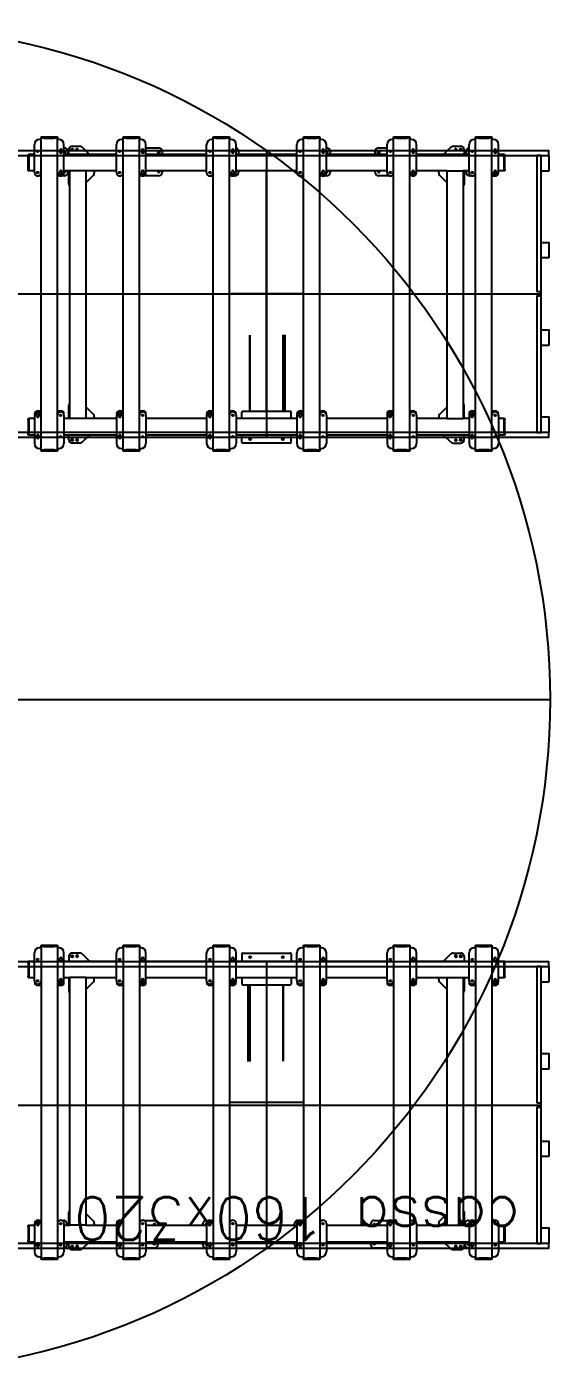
# Model space of a CAD drawing. Header units: inches. Extents: x -233729 to 737493, y -275239 to 196021.
# Drawn here: x 478913 to 482104, y 11955 to 20156 of the extents above; entities that cross this region are included whole.
import ezdxf

# ---------------------------------------------------------------- set-up
doc = ezdxf.new("R2010")
doc.units = ezdxf.units.IN
doc.header["$MEASUREMENT"] = 0
doc.layers.add('_0', color=7, linetype='Continuous', lineweight=0)
for name, color, linetype in [('Default', 7, 'Continuous'), ('DV2_0', 7, 'Continuous'), ('P_AX', 7, 'Continuous'), ('pinza', 6, 'Continuous'), ('Sezioni', 7, 'Continuous'), ('supporti', 7, 'Continuous')]:
    doc.layers.add(name, color=color, linetype=linetype)
doc.styles.add('ROMANS', font='romans')

# ---------------------------------------------------------------- blocks, each defined once
blk = doc.blocks.new('SE2')
at = {"layer": 'DV2_0', "color": 2, "linetype": 'Continuous'}
for p, q in [((520.4, 3606.4), (520.4, 3778.9)), ((560.4, 3808.9), (550.4, 3808.9)), ((560.4, 3816.9), (560.4, 3824.9)), ((560.4, 3824.9), (580.4, 3824.9)), ((560.4, 3816.9), (560.4, 1916.9)), ((580.4, 3816.9), (560.4, 3816.9)), ((580.4, 3824.9), (640.4, 3824.9)), ((580.4, 3824.9), (580.4, 3816.9)), ((580.4, 3816.9), (640.4, 3816.9)), ((640.4, 3816.9), (640.4, 3824.9)), ((640.4, 3824.9), (660.4, 3824.9)), ((660.4, 3816.9), (640.4, 3816.9)), ((660.4, 3824.9), (660.4, 3816.9)), ((660.4, 3816.9), (660.4, 1916.9)), ((670.4, 3808.9), (660.4, 3808.9)), ((700.4, 3606.4), (700.4, 3778.9)), ((797.2, 3776.9), (750.4, 3776.9)), ((1020.4, 3606.4), (1020.4, 3778.9)), ((1060.4, 3808.9), (1050.4, 3808.9)), ((1060.4, 3816.9), (1060.4, 3824.9)), ((1060.4, 3824.9), (1080.4, 3824.9)), ((1060.4, 3816.9), (1060.4, 1916.9)), ((1080.4, 3816.9), (1060.4, 3816.9)), ((1080.4, 3824.9), (1140.4, 3824.9)), ((1080.4, 3824.9), (1080.4, 3816.9)), ((1080.4, 3816.9), (1140.4, 3816.9)), ((1140.4, 3816.9), (1140.4, 3824.9)), ((1140.4, 3824.9), (1160.4, 3824.9)), ((1160.4, 3816.9), (1140.4, 3816.9)), ((1160.4, 3824.9), (1160.4, 3816.9)), ((1160.4, 3816.9), (1160.4, 1916.9)), ((1170.4, 3808.9), (1160.4, 3808.9)), ((1200.4, 3606.4), (1200.4, 3778.9)), ((1570.4, 3606.4), (1570.4, 3778.9)), ((1610.4, 3808.9), (1600.4, 3808.9)), ((1610.4, 3816.9), (1610.4, 3824.9)), ((1610.4, 3824.9), (1630.4, 3824.9)), ((1610.4, 3816.9), (1610.4, 1916.9)), ((1630.4, 3816.9), (1610.4, 3816.9)), ((1630.4, 3824.9), (1690.4, 3824.9)), ((1630.4, 3824.9), (1630.4, 3816.9)), ((1630.4, 3816.9), (1690.4, 3816.9)), ((1690.4, 3816.9), (1690.4, 3824.9)), ((1690.4, 3824.9), (1710.4, 3824.9)), ((1710.4, 3816.9), (1690.4, 3816.9)), ((1710.4, 3824.9), (1710.4, 3816.9)), ((1710.4, 3816.9), (1710.4, 1916.9)), ((1720.4, 3808.9), (1710.4, 3808.9)), ((1750.4, 3606.4), (1750.4, 3778.9)), ((1790.4, 3776.9), (2080.4, 3776.9)), ((2120.4, 3606.4), (2120.4, 3778.9)), ((2160.4, 3808.9), (2150.4, 3808.9)), ((2160.4, 3816.9), (2160.4, 3824.9)), ((2160.4, 3824.9), (2180.4, 3824.9)), ((2160.4, 3816.9), (2160.4, 1916.9)), ((2180.4, 3816.9), (2160.4, 3816.9)), ((2180.4, 3824.9), (2240.4, 3824.9)), ((2180.4, 3824.9), (2180.4, 3816.9)), ((2180.4, 3816.9), (2240.4, 3816.9)), ((2240.4, 3816.9), (2240.4, 3824.9)), ((2240.4, 3824.9), (2260.4, 3824.9)), ((2260.4, 3816.9), (2240.4, 3816.9)), ((2260.4, 3824.9), (2260.4, 3816.9)), ((2260.4, 3816.9), (2260.4, 1916.9)), ((2270.4, 3808.9), (2260.4, 3808.9)), ((2300.4, 3606.4), (2300.4, 3778.9)), ((2670.4, 3606.4), (2670.4, 3778.9)), ((2710.4, 3808.9), (2700.4, 3808.9)), ((2710.4, 3816.9), (2710.4, 3824.9)), ((2710.4, 3824.9), (2730.4, 3824.9)), ((2710.4, 3816.9), (2710.4, 1916.9)), ((2730.4, 3816.9), (2710.4, 3816.9)), ((2730.4, 3824.9), (2790.4, 3824.9)), ((2730.4, 3824.9), (2730.4, 3816.9)), ((2730.4, 3816.9), (2790.4, 3816.9)), ((2790.4, 3816.9), (2790.4, 3824.9)), ((2790.4, 3824.9), (2810.4, 3824.9)), ((2810.4, 3816.9), (2790.4, 3816.9)), ((2810.4, 3824.9), (2810.4, 3816.9)), ((2810.4, 3816.9), (2810.4, 1916.9)), ((2820.4, 3808.9), (2810.4, 3808.9)), ((2850.4, 3606.4), (2850.4, 3778.9)), ((3073.7, 3776.9), (3120.4, 3776.9)), ((3170.4, 3606.4), (3170.4, 3778.9)), ((3210.4, 3808.9), (3200.4, 3808.9)), ((3210.4, 3816.9), (3210.4, 3824.9)), ((3210.4, 3824.9), (3230.4, 3824.9)), ((3210.4, 3816.9), (3210.4, 1916.9)), ((3230.4, 3816.9), (3210.4, 3816.9)), ((3230.4, 3824.9), (3290.4, 3824.9)), ((3230.4, 3824.9), (3230.4, 3816.9)), ((3230.4, 3816.9), (3290.4, 3816.9)), ((3290.4, 3816.9), (3290.4, 3824.9)), ((3290.4, 3824.9), (3310.4, 3824.9)), ((3310.4, 3816.9), (3290.4, 3816.9)), ((3310.4, 3824.9), (3310.4, 3816.9)), ((3310.4, 3816.9), (3310.4, 1916.9)), ((3320.4, 3808.9), (3310.4, 3808.9)), ((3350.4, 3606.4), (3350.4, 3778.9)), ((481.4, 3718.9), (481.4, 3726.9)), ((481.4, 3726.9), (485.4, 3726.9)), ((481.4, 3718.9), (481.4, 3634.9)), ((485.4, 3718.9), (485.4, 3726.9)), ((485.4, 3726.9), (520.4, 3726.9)), ((485.4, 3726.9), (485.4, 3718.9)), ((485.4, 3634.9), (485.4, 3718.9)), ((485.4, 3718.9), (485.4, 3634.9)), ((674.4, 3730.9), (674.4, 3742.9)), ((676, 3726.9), (684.9, 3726.9)), ((686.4, 3742.9), (686.4, 3730.9)), ((700.4, 3726.9), (1020.4, 3726.9)), ((730.4, 3756.9), (730.4, 3726.9)), ((811.3, 3771.1), (855.4, 3726.9)), ((1174.4, 3730.9), (1174.4, 3742.9)), ((1176, 3726.9), (1184.9, 3726.9)), ((1186.4, 3742.9), (1186.4, 3730.9)), ((1200.4, 3726.9), (1570.4, 3726.9)), ((1724.4, 3730.9), (1724.4, 3742.9)), ((1726, 3726.9), (1734.9, 3726.9)), ((1736.4, 3742.9), (1736.4, 3730.9)), ((1750.4, 3726.9), (2120.4, 3726.9)), ((1785.4, 3771.9), (1785.4, 3726.9)), ((2085.4, 3771.9), (2085.4, 3726.9)), ((2274.4, 3730.9), (2274.4, 3742.9)), ((2276, 3726.9), (2284.9, 3726.9)), ((2286.4, 3742.9), (2286.4, 3730.9)), ((2300.4, 3726.9), (2670.4, 3726.9)), ((2824.4, 3730.9), (2824.4, 3742.9)), ((2826, 3726.9), (2834.9, 3726.9)), ((2836.4, 3742.9), (2836.4, 3730.9)), ((2850.4, 3726.9), (3170.4, 3726.9)), ((3059.6, 3771.1), (3015.4, 3726.9)), ((3140.4, 3756.9), (3140.4, 3726.9)), ((3324.4, 3730.9), (3324.4, 3742.9)), ((3326, 3726.9), (3334.9, 3726.9)), ((3336.4, 3742.9), (3336.4, 3730.9)), ((3350.4, 3726.9), (3385.4, 3726.9)), ((3385.4, 3718.9), (3385.4, 3726.9)), ((3385.4, 3726.9), (3389.4, 3726.9)), ((3385.4, 3718.9), (3385.4, 3726.9)), ((3385.4, 3634.9), (3385.4, 3718.9)), ((3385.4, 3634.9), (3385.4, 3718.9)), ((3389.4, 3726.9), (3389.4, 3718.9)), ((3389.4, 3634.9), (3389.4, 3718.9)), ((481.4, 3626.9), (481.4, 3634.9)), ((485.4, 3626.9), (481.4, 3626.9)), ((485.4, 3626.9), (485.4, 3634.9)), ((485.4, 3634.9), (485.4, 3626.9)), ((485.4, 3626.9), (520.4, 3626.9)), ((674.4, 3600.9), (674.4, 3612.9)), ((686.4, 3612.9), (686.4, 3600.9)), ((700.4, 3626.9), (735.4, 3626.9)), ((730.4, 3626.9), (730.4, 3546.9)), ((743.4, 3626.9), (735.4, 3626.9)), ((735.4, 2116.9), (735.4, 3626.9)), ((827.4, 3626.9), (743.4, 3626.9)), ((835.4, 3626.9), (827.4, 3626.9)), ((835.4, 3626.9), (1020.4, 3626.9)), ((835.4, 2116.9), (835.4, 3626.9)), ((885.4, 3615.2), (885.4, 3626.9)), ((1174.4, 3600.9), (1174.4, 3612.9)), ((1186.4, 3612.9), (1186.4, 3600.9)), ((1200.4, 3626.9), (1570.4, 3626.9)), ((1724.4, 3600.9), (1724.4, 3612.9)), ((1736.4, 3612.9), (1736.4, 3600.9)), ((1750.4, 3626.9), (2120.4, 3626.9)), ((1785.4, 3626.9), (1785.4, 3587.9)), ((2085.4, 3626.9), (2085.4, 3587.9)), ((2274.4, 3600.9), (2274.4, 3612.9)), ((2286.4, 3612.9), (2286.4, 3600.9)), ((2300.4, 3626.9), (2670.4, 3626.9)), ((2824.4, 3600.9), (2824.4, 3612.9)), ((2836.4, 3612.9), (2836.4, 3600.9)), ((2850.4, 3626.9), (3035.4, 3626.9)), ((2985.4, 3615.2), (2985.4, 3626.9)), ((3035.4, 3626.9), (3043.4, 3626.9)), ((3035.4, 3626.9), (3035.4, 2116.9)), ((3043.4, 3626.9), (3127.4, 3626.9)), ((3127.4, 3626.9), (3135.4, 3626.9)), ((3135.4, 3626.9), (3170.4, 3626.9)), ((3135.4, 3626.9), (3135.4, 2116.9)), ((3140.4, 3626.9), (3140.4, 3546.9)), ((3324.4, 3600.9), (3324.4, 3612.9)), ((3336.4, 3612.9), (3336.4, 3600.9)), ((3350.4, 3626.9), (3385.4, 3626.9)), ((3385.4, 3626.9), (3385.4, 3634.9)), ((3385.4, 3626.9), (3385.4, 3634.9)), ((3389.4, 3626.9), (3385.4, 3626.9)), ((3389.4, 3634.9), (3389.4, 3626.9)), ((560.4, 3579.4), (540.4, 3579.4)), ((680.4, 3579.4), (660.4, 3579.4)), ((879.6, 3601.1), (835.4, 3556.9)), ((1060.4, 3579.4), (1040.4, 3579.4)), ((1180.4, 3579.4), (1160.4, 3579.4)), ((1610.4, 3579.4), (1590.4, 3579.4)), ((1730.4, 3579.4), (1710.4, 3579.4)), ((1790.4, 3582.9), (2080.4, 3582.9)), ((1822.4, 3582.9), (1822.4, 3117.9)), ((1823.4, 3117.9), (1823.4, 3582.9)), ((1834.4, 3582.9), (1834.4, 3117.9)), ((1835.4, 3117.9), (1835.4, 3582.9)), ((2036.4, 3582.9), (2036.4, 3117.9)), ((2037.4, 3117.9), (2037.4, 3582.9)), ((2160.4, 3579.4), (2140.4, 3579.4)), ((2280.4, 3579.4), (2260.4, 3579.4)), ((2710.4, 3579.4), (2690.4, 3579.4)), ((2830.4, 3579.4), (2810.4, 3579.4)), ((2991.3, 3601.1), (3035.4, 3556.9)), ((3210.4, 3579.4), (3190.4, 3579.4)), ((3330.4, 3579.4), (3310.4, 3579.4)), ((1822.4, 3117.9), (1823.4, 3117.9)), ((1834.4, 3117.9), (1835.4, 3117.9)), ((2036.4, 3117.9), (2037.4, 3117.9)), ((534.4, 2120.9), (534.4, 2132.9)), ((546.4, 2132.9), (546.4, 2120.9)), ((556.9, 2146.9), (560.4, 2146.9)), ((660.4, 2146.9), (676, 2146.9)), ((684.9, 2146.9), (696.9, 2146.9)), ((730.4, 2116.9), (730.4, 2196.9)), ((879.6, 2142.8), (835.4, 2186.9)), ((1034.4, 2120.9), (1034.4, 2132.9)), ((1046.4, 2132.9), (1046.4, 2120.9)), ((1160.4, 2146.9), (1176, 2146.9)), ((1184.9, 2146.9), (1251.8, 2146.9)), ((1567.9, 2146.9), (1586, 2146.9)), ((1584.4, 2120.9), (1584.4, 2132.9)), ((1594.9, 2146.9), (1610.4, 2146.9)), ((1596.4, 2132.9), (1596.4, 2120.9)), ((2126.8, 2146.9), (2136, 2146.9)), ((2134.4, 2120.9), (2134.4, 2132.9)), ((2144.9, 2146.9), (2160.4, 2146.9)), ((2146.4, 2132.9), (2146.4, 2120.9)), ((2260.4, 2146.9), (2266.8, 2146.9)), ((2592, 2146.9), (2686, 2146.9)), ((2684.4, 2120.9), (2684.4, 2132.9)), ((2694.9, 2146.9), (2710.4, 2146.9)), ((2696.4, 2132.9), (2696.4, 2120.9)), ((3035.4, 2186.9), (2991.3, 2142.8)), ((3140.4, 2196.9), (3140.4, 2116.9)), ((3166.3, 2146.9), (3186, 2146.9)), ((3184.4, 2120.9), (3184.4, 2132.9)), ((3194.9, 2146.9), (3210.4, 2146.9)), ((3196.4, 2132.9), (3196.4, 2120.9)), ((481.4, 2108.9), (481.4, 2116.9)), ((481.4, 2116.9), (485.4, 2116.9)), ((481.4, 2108.9), (481.4, 2024.9)), ((485.4, 2108.9), (485.4, 2116.9)), ((485.4, 2116.9), (520.4, 2116.9)), ((485.4, 2116.9), (485.4, 2108.9)), ((485.4, 2024.9), (485.4, 2108.9)), ((485.4, 2108.9), (485.4, 2024.9)), ((520.4, 2127.4), (520.4, 1954.9)), ((536, 2116.9), (544.9, 2116.9)), ((536.9, 2116.9), (536.9, 2126.9)), ((700.4, 2127.4), (700.4, 1954.9)), ((700.4, 2116.9), (735.4, 2116.9)), ((716.9, 2126.9), (716.9, 2116.9)), ((743.4, 2116.9), (735.4, 2116.9)), ((827.4, 2116.9), (743.4, 2116.9)), ((835.4, 2116.9), (827.4, 2116.9)), ((835.4, 2116.9), (1020.4, 2116.9)), ((885.4, 2128.6), (885.4, 2116.9)), ((1020.4, 2127.4), (1020.4, 1954.9)), ((1036, 2116.9), (1044.9, 2116.9)), ((1200.4, 2127.4), (1200.4, 1954.9)), ((1200.4, 2116.9), (1570.4, 2116.9)), ((1271.8, 2126.9), (1271.8, 2116.9)), ((1547.9, 2116.9), (1547.9, 2126.9)), ((1570.4, 2127.4), (1570.4, 1954.9)), ((1586, 2116.9), (1594.9, 2116.9)), ((1727.9, 2126.9), (1727.9, 2122.6)), ((1750.4, 2127.4), (1750.4, 1954.9)), ((1750.4, 2116.9), (2120.4, 2116.9)), ((2106.8, 2116.9), (2106.8, 2126.9)), ((2120.4, 2127.4), (2120.4, 1954.9)), ((2136, 2116.9), (2144.9, 2116.9)), ((2300.4, 2127.4), (2300.4, 1954.9)), ((2300.4, 2116.9), (2670.4, 2116.9)), ((2572, 2116.9), (2572, 2126.9)), ((2670.4, 2127.4), (2670.4, 1954.9)), ((2686, 2116.9), (2694.9, 2116.9)), ((2850.4, 2127.4), (2850.4, 1954.9)), ((2850.4, 2116.9), (3035.4, 2116.9)), ((2985.4, 2116.9), (2985.4, 2128.6)), ((3035.4, 2116.9), (3043.4, 2116.9)), ((3043.4, 2116.9), (3127.4, 2116.9)), ((3127.4, 2116.9), (3135.4, 2116.9)), ((3135.4, 2116.9), (3170.4, 2116.9)), ((3146.3, 2116.9), (3146.3, 2126.9)), ((3170.4, 2127.4), (3170.4, 1954.9)), ((3186, 2116.9), (3194.9, 2116.9)), ((3326.3, 2126.9), (3326.3, 2124.1)), ((3350.4, 2127.4), (3350.4, 1954.9)), ((3350.4, 2116.9), (3385.4, 2116.9)), ((3385.4, 2108.9), (3385.4, 2116.9)), ((3385.4, 2108.9), (3385.4, 2116.9)), ((3385.4, 2116.9), (3389.4, 2116.9)), ((3385.4, 2024.9), (3385.4, 2108.9)), ((3385.4, 2108.9), (3385.4, 2024.9)), ((3389.4, 2116.9), (3389.4, 2108.9)), ((3389.4, 2108.9), (3389.4, 2024.9)), ((481.4, 2016.9), (481.4, 2024.9)), ((485.4, 2016.9), (481.4, 2016.9)), ((485.4, 2016.9), (485.4, 2024.9)), ((485.4, 2024.9), (485.4, 2016.9)), ((485.4, 2016.9), (520.4, 2016.9)), ((534.4, 1990.9), (534.4, 2002.9)), ((536.9, 1996.9), (536.9, 2007.7)), ((546.4, 2002.9), (546.4, 1990.9)), ((700.4, 2016.9), (1020.4, 2016.9)), ((716.9, 2016.9), (716.9, 1996.9)), ((730.4, 1986.9), (730.4, 2016.9)), ((811.3, 1972.8), (855.4, 2016.9)), ((1034.4, 1990.9), (1034.4, 2002.9)), ((1046.4, 2002.9), (1046.4, 1990.9)), ((1200.4, 2016.9), (1570.4, 2016.9)), ((1251.8, 1976.9), (1200.4, 1976.9)), ((1271.8, 2016.9), (1271.8, 1996.9)), ((1547.9, 1996.9), (1547.9, 2016.9)), ((1570.4, 1976.9), (1567.9, 1976.9)), ((1584.4, 1990.9), (1584.4, 2002.9)), ((1596.4, 2002.9), (1596.4, 1990.9)), ((1727.9, 2001.2), (1727.9, 1996.9)), ((1750.4, 2016.9), (2120.4, 2016.9)), ((2106.8, 1996.9), (2106.8, 2016.9)), ((2134.4, 1990.9), (2134.4, 2002.9)), ((2146.4, 2002.9), (2146.4, 1990.9)), ((2300.4, 2016.9), (2670.4, 2016.9)), ((2572, 1996.9), (2572, 2016.9)), ((2670.4, 1976.9), (2592, 1976.9)), ((2684.4, 1990.9), (2684.4, 2002.9)), ((2696.4, 2002.9), (2696.4, 1990.9)), ((2850.4, 2016.9), (3170.4, 2016.9)), ((3015.4, 2016.9), (3059.6, 1972.8)), ((3140.4, 2016.9), (3140.4, 1986.9)), ((3146.3, 1996.9), (3146.3, 2016.9)), ((3170.4, 1976.9), (3166.3, 1976.9)), ((3184.4, 1990.9), (3184.4, 2002.9)), ((3196.4, 2002.9), (3196.4, 1990.9)), ((3326.3, 1999.7), (3326.3, 1996.9)), ((3350.4, 2016.9), (3385.4, 2016.9)), ((3385.4, 2016.9), (3385.4, 2024.9)), ((3385.4, 2016.9), (3385.4, 2024.9)), ((3389.4, 2016.9), (3385.4, 2016.9)), ((3389.4, 2024.9), (3389.4, 2016.9)), ((550.4, 1924.9), (560.4, 1924.9)), ((560.4, 1916.9), (580.4, 1916.9)), ((560.4, 1908.9), (560.4, 1916.9)), ((580.4, 1908.9), (560.4, 1908.9)), ((640.4, 1916.9), (580.4, 1916.9)), ((580.4, 1916.9), (580.4, 1908.9)), ((640.4, 1908.9), (580.4, 1908.9)), ((640.4, 1908.9), (640.4, 1916.9)), ((640.4, 1916.9), (660.4, 1916.9)), ((660.4, 1908.9), (640.4, 1908.9)), ((660.4, 1924.9), (670.4, 1924.9)), ((660.4, 1916.9), (660.4, 1908.9)), ((797.2, 1966.9), (750.4, 1966.9)), ((1050.4, 1924.9), (1060.4, 1924.9)), ((1060.4, 1916.9), (1080.4, 1916.9)), ((1060.4, 1908.9), (1060.4, 1916.9)), ((1080.4, 1908.9), (1060.4, 1908.9)), ((1140.4, 1916.9), (1080.4, 1916.9)), ((1080.4, 1916.9), (1080.4, 1908.9)), ((1140.4, 1908.9), (1080.4, 1908.9)), ((1140.4, 1908.9), (1140.4, 1916.9)), ((1140.4, 1916.9), (1160.4, 1916.9)), ((1160.4, 1908.9), (1140.4, 1908.9)), ((1160.4, 1924.9), (1170.4, 1924.9)), ((1160.4, 1916.9), (1160.4, 1908.9)), ((1600.4, 1924.9), (1610.4, 1924.9)), ((1610.4, 1916.9), (1630.4, 1916.9)), ((1610.4, 1908.9), (1610.4, 1916.9)), ((1630.4, 1908.9), (1610.4, 1908.9)), ((1690.4, 1916.9), (1630.4, 1916.9)), ((1630.4, 1916.9), (1630.4, 1908.9)), ((1690.4, 1908.9), (1630.4, 1908.9)), ((1690.4, 1908.9), (1690.4, 1916.9)), ((1690.4, 1916.9), (1710.4, 1916.9)), ((1710.4, 1908.9), (1690.4, 1908.9)), ((1710.4, 1924.9), (1720.4, 1924.9)), ((1710.4, 1916.9), (1710.4, 1908.9)), ((2150.4, 1924.9), (2160.4, 1924.9)), ((2160.4, 1916.9), (2180.4, 1916.9)), ((2160.4, 1908.9), (2160.4, 1916.9)), ((2180.4, 1908.9), (2160.4, 1908.9)), ((2240.4, 1916.9), (2180.4, 1916.9)), ((2180.4, 1916.9), (2180.4, 1908.9)), ((2240.4, 1908.9), (2180.4, 1908.9)), ((2240.4, 1908.9), (2240.4, 1916.9)), ((2240.4, 1916.9), (2260.4, 1916.9)), ((2260.4, 1908.9), (2240.4, 1908.9)), ((2260.4, 1924.9), (2270.4, 1924.9)), ((2260.4, 1916.9), (2260.4, 1908.9)), ((2700.4, 1924.9), (2710.4, 1924.9)), ((2710.4, 1916.9), (2730.4, 1916.9)), ((2710.4, 1908.9), (2710.4, 1916.9)), ((2730.4, 1908.9), (2710.4, 1908.9)), ((2790.4, 1916.9), (2730.4, 1916.9)), ((2730.4, 1916.9), (2730.4, 1908.9)), ((2790.4, 1908.9), (2730.4, 1908.9)), ((2790.4, 1908.9), (2790.4, 1916.9)), ((2790.4, 1916.9), (2810.4, 1916.9)), ((2810.4, 1908.9), (2790.4, 1908.9)), ((2810.4, 1924.9), (2820.4, 1924.9)), ((2810.4, 1916.9), (2810.4, 1908.9)), ((3120.4, 1966.9), (3073.7, 1966.9)), ((3200.4, 1924.9), (3210.4, 1924.9)), ((3210.4, 1916.9), (3230.4, 1916.9)), ((3210.4, 1908.9), (3210.4, 1916.9)), ((3230.4, 1908.9), (3210.4, 1908.9)), ((3290.4, 1916.9), (3230.4, 1916.9)), ((3230.4, 1916.9), (3230.4, 1908.9)), ((3290.4, 1908.9), (3230.4, 1908.9)), ((3290.4, 1908.9), (3290.4, 1916.9)), ((3290.4, 1916.9), (3310.4, 1916.9)), ((3310.4, 1908.9), (3290.4, 1908.9)), ((3310.4, 1924.9), (3320.4, 1924.9)), ((3310.4, 1916.9), (3310.4, 1908.9))]:
    blk.add_line(p, q, dxfattribs=at)
for centre, radius in [((540.4, 3736.9), 5), ((750.4, 3756.9), 6.5), ((780.4, 3756.9), 5.05), ((1040.4, 3736.9), 5), ((1590.4, 3736.9), 5), ((1835.4, 3751.9), 6), ((2035.4, 3751.9), 6), ((2140.4, 3736.9), 5), ((2690.4, 3736.9), 5), ((3090.4, 3756.9), 5.05), ((3120.4, 3756.9), 6.5), ((3190.4, 3736.9), 5), ((540.4, 3606.9), 5), ((1040.4, 3606.9), 5), ((1590.4, 3606.9), 5), ((2140.4, 3606.9), 5), ((2690.4, 3606.9), 5), ((3190.4, 3606.9), 5), ((680.4, 2126.9), 5), ((1180.4, 2126.9), 5), ((1730.4, 2126.9), 5), ((2280.4, 2126.9), 5), ((2830.4, 2126.9), 5), ((3330.4, 2126.9), 5), ((680.4, 1996.9), 5), ((750.4, 1986.9), 6.5), ((780.4, 1986.9), 5.05), ((1180.4, 1996.9), 5), ((1251.8, 2004.4), 6.5), ((1730.4, 1996.9), 5), ((2280.4, 1996.9), 5), ((2592, 2004.4), 6.5), ((2830.4, 1996.9), 5), ((3090.4, 1986.9), 5.05), ((3120.4, 1986.9), 6.5), ((3330.4, 1996.9), 5)]:
    blk.add_circle(centre, radius, dxfattribs=at)
for centre, radius, start, end in [((550.4, 3778.9), 30, 90, 180), ((670.4, 3778.9), 30, 0, 90), ((750.4, 3756.9), 20, 90, 180), ((797.2, 3756.9), 20, 45, 90), ((1050.4, 3778.9), 30, 90, 180), ((1170.4, 3778.9), 30, 0, 90), ((1600.4, 3778.9), 30, 90, 180), ((1720.4, 3778.9), 30, 0, 90), ((1790.4, 3771.9), 5, 90, 180), ((2080.4, 3771.9), 5, 0, 90), ((2150.4, 3778.9), 30, 90, 180), ((2270.4, 3778.9), 30, 0, 90), ((2700.4, 3778.9), 30, 90, 180), ((2820.4, 3778.9), 30, 0, 90), ((3073.7, 3756.9), 20, 90, 135), ((3120.4, 3756.9), 20, 0, 90), ((3200.4, 3778.9), 30, 90, 180), ((3320.4, 3778.9), 30, 0, 90), ((680.4, 3742.9), 6, 0, 180), ((680.4, 3730.9), 6, 180, 0), ((680.4, 3721.9), 6.5, 50.28486, 129.71514), ((1180.4, 3742.9), 6, 0, 180), ((1180.4, 3730.9), 6, 180, 0), ((1180.4, 3721.9), 6.5, 50.28486, 129.71514), ((1730.4, 3742.9), 6, 0, 180), ((1730.4, 3730.9), 6, 180, 0), ((1730.4, 3721.9), 6.5, 50.28486, 129.71514), ((2280.4, 3742.9), 6, 0, 180), ((2280.4, 3730.9), 6, 180, 0), ((2280.4, 3721.9), 6.5, 50.28486, 129.71514), ((2830.4, 3742.9), 6, 0, 180), ((2830.4, 3730.9), 6, 180, 0), ((2830.4, 3721.9), 6.5, 50.28486, 129.71514), ((3330.4, 3742.9), 6, 0, 180), ((3330.4, 3730.9), 6, 180, 0), ((3330.4, 3721.9), 6.5, 50.28486, 129.71514), ((680.4, 3612.9), 6, 0, 180), ((680.4, 3606.9), 6.5, 22.61986, 157.38014), ((865.4, 3615.2), 20, 315, 0), ((1180.4, 3612.9), 6, 0, 180), ((1180.4, 3606.9), 6.5, 22.61986, 157.38014), ((1730.4, 3612.9), 6, 0, 180), ((1730.4, 3606.9), 6.5, 22.61986, 157.38014), ((2280.4, 3612.9), 6, 0, 180), ((2280.4, 3606.9), 6.5, 22.61986, 157.38014), ((2830.4, 3612.9), 6, 0, 180), ((2830.4, 3606.9), 6.5, 22.61986, 157.38014), ((3005.4, 3615.2), 20, 180, 225), ((3330.4, 3612.9), 6, 0, 180), ((3330.4, 3606.9), 6.5, 22.61986, 157.38014), ((540.4, 3606.4), 20, 180, 0), ((540.4, 3599.4), 20, 180, 270), ((680.4, 3606.4), 20, 180, 0), ((680.4, 3606.9), 6.5, 202.61986, 337.38014), ((680.4, 3600.9), 6, 180, 0), ((680.4, 3599.4), 20, 270, 0), ((750.4, 3546.9), 20, 180, 221.40962), ((1040.4, 3606.4), 20, 180, 0), ((1040.4, 3599.4), 20, 180, 270), ((1180.4, 3606.4), 20, 180, 0), ((1180.4, 3606.9), 6.5, 202.61986, 337.38014), ((1180.4, 3600.9), 6, 180, 0), ((1180.4, 3599.4), 20, 270, 0), ((1590.4, 3606.4), 20, 180, 0), ((1590.4, 3599.4), 20, 180, 270), ((1730.4, 3606.4), 20, 180, 0), ((1730.4, 3606.9), 6.5, 202.61986, 337.38014), ((1730.4, 3600.9), 6, 180, 0), ((1730.4, 3599.4), 20, 270, 0), ((1790.4, 3587.9), 5, 180, 270), ((2080.4, 3587.9), 5, 270, 0), ((2140.4, 3606.4), 20, 180, 0), ((2140.4, 3599.4), 20, 180, 270), ((2280.4, 3606.4), 20, 180, 0), ((2280.4, 3606.9), 6.5, 202.61986, 337.38014), ((2280.4, 3600.9), 6, 180, 0), ((2280.4, 3599.4), 20, 270, 0), ((2690.4, 3606.4), 20, 180, 0), ((2690.4, 3599.4), 20, 180, 270), ((2830.4, 3606.4), 20, 180, 0), ((2830.4, 3606.9), 6.5, 202.61986, 337.38014), ((2830.4, 3600.9), 6, 180, 0), ((2830.4, 3599.4), 20, 270, 0), ((3120.4, 3546.9), 20, 318.59038, 0), ((3190.4, 3606.4), 20, 180, 0), ((3190.4, 3599.4), 20, 180, 270), ((3330.4, 3606.4), 20, 180, 0), ((3330.4, 3606.9), 6.5, 202.61986, 337.38014), ((3330.4, 3600.9), 6, 180, 0), ((3330.4, 3599.4), 20, 270, 0), ((540.4, 2127.4), 20, 0, 180), ((540.4, 2132.9), 6, 0, 180), ((556.9, 2126.9), 20, 143.17734, 180), ((556.9, 2126.9), 20, 90, 112.48328), ((680.4, 2127.4), 20, 0, 180), ((696.9, 2126.9), 20, 0, 90), ((750.4, 2196.9), 20, 138.59038, 180), ((865.4, 2128.6), 20, 0, 45), ((1040.4, 2127.4), 20, 0, 180), ((1040.4, 2132.9), 6, 0, 180), ((1180.4, 2127.4), 20, 0, 180), ((1251.8, 2126.9), 20, 0, 90), ((1567.9, 2126.9), 20, 90, 180), ((1590.4, 2127.4), 20, 0, 180), ((1590.4, 2132.9), 6, 0, 180), ((1730.4, 2127.4), 20, 0, 180), ((1707.9, 2126.9), 20, 57.00546, 82.77231), ((2126.8, 2126.9), 20, 90, 180), ((2140.4, 2127.4), 20, 0, 180), ((2140.4, 2132.9), 6, 0, 180), ((2280.4, 2127.4), 20, 0, 180), ((2266.8, 2126.9), 20, 72.12359, 90), ((2592, 2126.9), 20, 90, 180), ((2690.4, 2127.4), 20, 0, 180), ((2690.4, 2132.9), 6, 0, 180), ((2830.4, 2127.4), 20, 0, 180), ((3005.4, 2128.6), 20, 135, 180), ((3120.4, 2196.9), 20, 0, 41.40962), ((3166.3, 2126.9), 20, 90, 180), ((3190.4, 2127.4), 20, 0, 180), ((3190.4, 2132.9), 6, 0, 180), ((3330.4, 2127.4), 20, 0, 180), ((3306.3, 2126.9), 20, 54.03096, 78.01321), ((540.4, 2120.9), 6, 180, 0), ((696.9, 2119.4), 6.5, 0, 56.44929), ((696.9, 2119.4), 6.5, 337.38014, 0), ((1040.4, 2120.9), 6, 180, 0), ((1251.8, 2119.4), 6.5, 0, 202.61986), ((1251.8, 2119.4), 6.5, 337.38014, 0), ((1567.9, 2119.4), 6.5, 67.22482, 202.61986), ((1590.4, 2120.9), 6, 180, 0), ((1707.9, 2126.9), 20, 0, 11.68603), ((2126.8, 2119.4), 6.5, 167.49055, 192.50945), ((2140.4, 2120.9), 6, 180, 0), ((2592, 2119.4), 6.5, 0, 202.61986), ((2592, 2119.4), 6.5, 337.38014, 0), ((2690.4, 2120.9), 6, 180, 0), ((3166.3, 2119.4), 6.5, 50.28015, 202.61986), ((3190.4, 2120.9), 6, 180, 0), ((3306.3, 2126.9), 20, 0, 7.26041), ((540.4, 2002.9), 6, 0, 180), ((540.4, 1990.9), 6, 180, 0), ((556.9, 1996.9), 20, 180, 216.82266), ((696.9, 2004.4), 6.5, 0, 56.44929), ((696.9, 2004.4), 6.5, 303.55071, 0), ((696.9, 1996.9), 20, 280.34759, 0), ((750.4, 1986.9), 20, 180, 270), ((797.2, 1986.9), 20, 270, 315), ((1040.4, 2002.9), 6, 0, 180), ((1040.4, 1990.9), 6, 180, 0), ((1251.8, 1996.9), 20, 270, 0), ((1567.9, 1996.9), 20, 180, 270), ((1567.9, 2004.4), 6.5, 67.22482, 292.77518), ((1590.4, 2002.9), 6, 0, 180), ((1590.4, 1990.9), 6, 180, 0), ((1707.9, 1996.9), 20, 348.31397, 0), ((2126.8, 1996.9), 20, 180, 251.50121), ((2126.8, 2004.4), 6.5, 167.49055, 192.50945), ((2140.4, 2002.9), 6, 0, 180), ((2140.4, 1990.9), 6, 180, 0), ((2592, 1996.9), 20, 180, 270), ((2690.4, 2002.9), 6, 0, 180), ((2690.4, 1990.9), 6, 180, 0), ((3073.7, 1986.9), 20, 225, 270), ((3120.4, 1986.9), 20, 270, 0), ((3166.3, 1996.9), 20, 180, 270), ((3166.3, 2004.4), 6.5, 50.28015, 309.71985), ((3190.4, 2002.9), 6, 0, 180), ((3190.4, 1990.9), 6, 180, 0), ((3306.3, 1996.9), 20, 352.73959, 0), ((550.4, 1954.9), 30, 180, 270), ((670.4, 1954.9), 30, 270, 0), ((1050.4, 1954.9), 30, 180, 270), ((1170.4, 1954.9), 30, 270, 0), ((1600.4, 1954.9), 30, 180, 270), ((1720.4, 1954.9), 30, 270, 0), ((2150.4, 1954.9), 30, 180, 270), ((2270.4, 1954.9), 30, 270, 0), ((2700.4, 1954.9), 30, 180, 270), ((2820.4, 1954.9), 30, 270, 0), ((3200.4, 1954.9), 30, 180, 270), ((3320.4, 1954.9), 30, 270, 0)]:
    blk.add_arc(centre, radius, start, end, dxfattribs=at)
at = {"layer": 'DV2_0', "color": 7, "linetype": 'Continuous'}
for centre in [(780.4, 3756.9), (3090.4, 3756.9), (780.4, 1986.9), (3090.4, 1986.9)]:
    blk.add_arc(centre, 6, 255, 195, dxfattribs=at)
blk = doc.blocks.new('A$C2BE94B00')
at = {"layer": 'supporti', "color": 1}
for p, q in [((1454, 1674), (1454, 208)), ((1229, 958), (1679, 958))]:
    blk.add_line(p, q, dxfattribs=at)
at = {"layer": 'Default'}
blk.add_blockref('SE2', (-481.4, -1908.9), dxfattribs=at)
blk = doc.blocks.new('A$C4C4516A4')
at = {"layer": 'supporti', "color": 1}
blk.add_blockref('A$C2BE94B00', (0, 0), dxfattribs=at)
blk = doc.blocks.new('A$C48CB4C16')
at = {"color": 1}
blk.add_line((8201.1, 4905.5, 710.7), (0, 4905.5, 710.7), dxfattribs=at)
at = {"layer": 'P_AX', "color": 6}
blk.add_circle((4100.6, 4905.5, 710.7), 4100.6, dxfattribs=at)
blk = doc.blocks.new('A$C359573D4')
at = {"color": 1}
for p, q in [((1721, 0), (1721, 1745)), ((3397, 872.5), (45, 872.5))]:
    blk.add_line(p, q, dxfattribs=at)
at = {"layer": 'Sezioni'}
for p, q in [((45, 887), (45, 858)), ((3397, 887), (3397, 858))]:
    blk.add_line(p, q, dxfattribs=at)
for points in [[(3442, 1745), (0, 1745), (0, 1717), (3442, 1717)], [(0, 1717), (45, 1717), (45, 1622), (0, 1622)], [(73, 1717), (45, 1717), (45, 887), (73, 887)], [(3397, 1717), (3369, 1717), (3369, 887), (3397, 887)], [(3397, 1717), (3442, 1717), (3442, 1622), (3397, 1622)], [(0, 1187), (45, 1187), (45, 1092), (0, 1092)], [(3397, 1187), (3442, 1187), (3442, 1092), (3397, 1092)], [(73, 858), (45, 858), (45, 28), (73, 28)], [(3397, 858), (3369, 858), (3369, 28), (3397, 28)], [(0, 653), (45, 653), (45, 558), (0, 558)], [(3397, 653), (3442, 653), (3442, 558), (3397, 558)], [(0, 123), (45, 123), (45, 28), (0, 28)], [(3397, 123), (3442, 123), (3442, 28), (3397, 28)], [(3442, 28), (0, 28), (0, 0), (3442, 0)]]:
    blk.add_lwpolyline(points, close=True, dxfattribs=at)

msp = doc.modelspace()

# ---------------------------------------------------------------- block references
at = {"color": 1, "rotation": 180.0000000029513}
msp.add_blockref('A$C48CB4C16', (482103.53833, 20961.31664, -710.66459), dxfattribs=at)
at = {"rotation": 180.0000000029513}
for p in [(482094.97488, 19400.78622), (482094.97488, 14455.78622)]:
    msp.add_blockref('A$C359573D4', p, dxfattribs=at)
at = {"layer": 'pinza', "color": 6, "linetype": 'Continuous', "rotation": 180.0000000029513}
for p in [(481827.97488, 19486.28623), (481827.97536, 19486.28623)]:
    msp.add_blockref('A$C4C4516A4', p, dxfattribs=at)
at = {"layer": 'pinza', "color": 6, "linetype": 'Continuous'}
msp.add_blockref('A$C4C4516A4', (478919.97489, 12642.2862), dxfattribs=at)

# ---------------------------------------------------------------- texts
at = {"layer": '_0', "color": 6, "linetype": 'Continuous', "insert": (481917.1218, 12760.60053, 43.54025), "char_height": 260.8460808, "attachment_point": 1, "rotation": 180.000000003, "style": 'ROMANS'}
msp.add_mtext_dynamic_manual_height_columns('{\\C7;cassa 160x320}', width=4244.3735173, gutter_width=6.52115, heights=[0], dxfattribs=at)

doc.saveas('drawing.dxf')
